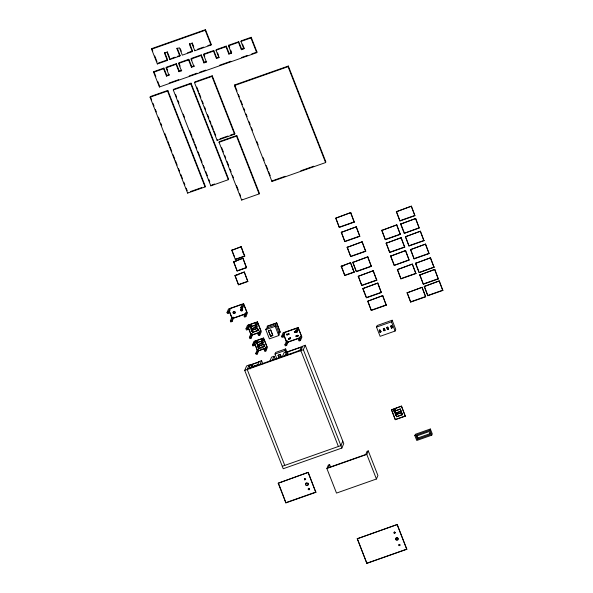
<?xml version="1.0" encoding="UTF-8"?>
<svg xmlns="http://www.w3.org/2000/svg" width="593" height="593" viewBox="0 0 593 593"><rect width="100%" height="100%" fill="white"/><g stroke="black" fill="none" stroke-linecap="round" stroke-linejoin="round"><path stroke-width="0.89" d="M399.971 545.204C399.171 542.862 397.933 546.842 399.927 545.367C398.911 546.553 398.281 543.247 400.008 544.708M250.209 327.492L249.794 325.846L251.165 325.364L251.617 326.521L250.209 327.492L249.794 325.846M251.573 330.976L251.158 329.33L252.529 328.848L252.989 330.012L251.573 330.976L251.158 329.33M251.691 367.541L251.276 365.903L252.648 365.414L253.1 366.578L251.691 367.541L251.276 365.903M256.465 343.473L256.05 341.827L257.421 341.346L257.881 342.509L256.465 343.473L256.05 341.827M257.829 346.957L257.414 345.319L258.785 344.829L259.245 345.993L257.829 346.957L257.414 345.319M394.278 411.794L393.856 410.156L395.235 409.667L395.687 410.83L394.278 411.794L393.856 410.156M395.642 415.278L395.227 413.64L396.598 413.151L397.051 414.314L395.642 415.278L395.227 413.64M242.908 252.907L242.908 252.625M352.828 269.37L352.776 269.007M234.68 261.854L235.087 261.394M251.187 327.143L251.165 325.364M252.551 330.627L252.529 328.848M257.451 343.125L257.421 341.346M252.67 367.2L252.648 365.414M258.815 346.616L258.785 344.829M395.257 411.453L395.235 409.667M396.621 414.937L396.598 413.151M304.454 478.796L304.654 479.982L305.669 479.352M395.227 532.751C393.834 535.064 393.611 530.646 395.168 532.744M244.612 263.611L244.731 263.744M167.337 60.434L164.446 53.059L164.721 52.421L167.604 59.804L167.337 60.434L157.353 63.955L151.578 49.204L151.852 48.567L205.497 29.65L211.271 44.401L211.004 45.038L194.786 50.761L191.895 43.385L192.169 42.748L193.77 46.847M168.99 75.215L166.099 67.839L166.374 67.202L176.351 63.688L176.084 64.318L178.967 71.701L181.465 70.819L178.575 63.444L178.849 62.806L188.826 59.285L188.559 59.923L191.45 67.298L193.941 66.416L191.057 59.041L191.324 58.403L201.301 54.89L201.034 55.527L203.925 62.902L206.416 62.02L203.532 54.645L203.799 54.007L213.784 50.487L213.51 51.124L216.401 58.499L218.891 57.625L216.008 50.242L216.275 49.612L226.259 46.091L225.985 46.728L228.876 54.104L231.366 53.222L228.483 45.846L228.75 45.209L238.734 41.688L238.46 42.325L241.351 49.701L243.842 48.826L240.958 41.443L241.225 40.813L251.21 37.292L256.984 52.043L256.717 52.681L159.406 86.993L153.624 72.242L153.898 71.605L163.876 68.084L166.766 75.459L166.492 76.097L168.99 75.215L169.257 74.585L166.766 75.459M157.353 63.955L157.627 63.318L167.604 59.804M150.066 97.2L150.333 96.57L167.804 90.41L205.341 186.306L205.074 186.943L187.61 193.103L150.066 97.2L167.53 91.048L167.804 90.41M166.492 76.097L163.609 68.721L163.876 68.084M179.812 56.038L176.922 48.663L177.196 48.026L180.079 55.401L179.812 56.038L169.835 59.559L170.102 58.922M159.406 86.993L159.673 86.356M192.288 51.635L189.397 44.26L189.671 43.623L192.555 51.005L192.288 51.635L182.31 55.156L179.42 47.781L176.922 48.663M178.967 71.701L179.242 71.064L176.351 63.688M173.289 89.958L173.556 89.321L191.02 83.161L228.564 179.064L228.298 179.701L210.826 185.861L173.289 89.958L190.753 83.798L191.02 83.161M181.465 70.819L181.74 70.182L179.242 71.064M194.786 50.761L195.053 50.123M211.004 45.038L205.222 30.287L205.497 29.65M191.45 67.298L191.717 66.661L188.826 59.285M193.941 66.416L194.215 65.786L191.717 66.661M194.497 82.583L194.763 81.945L212.227 75.785L234.85 133.573L234.583 134.211L217.112 140.371L194.497 82.583L211.96 76.423L212.227 75.785M203.925 62.902L204.192 62.265L201.301 54.89M206.416 62.02L206.69 61.383L204.192 62.265M216.401 58.499L216.667 57.862L213.784 50.487M218.891 57.625L219.165 56.987L216.667 57.862M228.876 54.104L229.143 53.466L226.259 46.091M231.366 53.222L231.641 52.584L230.677 50.131M241.351 49.701L241.618 49.071L238.734 41.688M243.842 48.826L244.116 48.189L242.507 44.09M256.717 52.681L250.935 37.93L251.21 37.292M187.61 193.103L187.877 192.466M234.413 85.585L234.68 84.947L288.331 66.031L325.868 161.926L325.601 162.564L271.957 181.48L234.413 85.585L288.057 66.668L288.331 66.031M217.112 140.371L217.386 139.733M219.039 142.276L219.314 141.638L236.777 135.478L259.4 193.266L259.126 193.904L241.662 200.063L219.039 142.276L236.503 136.116L236.777 135.478M210.826 185.861L211.101 185.224M241.662 200.063L241.929 199.426M231.73 250.32L241.225 246.703L244.701 256.235L235.339 259.541L231.73 250.32L241.225 246.703M233.56 261.832L243.048 258.214L246.525 267.754L237.17 271.053L233.56 261.832L243.048 258.214M235.339 259.541L235.421 259.067M236.236 261.083L235.888 261.254M271.957 181.48L272.224 180.843L285.203 176.269M234.895 275.604L244.383 271.987L247.859 281.527L238.505 284.825L234.895 275.604L244.383 271.987M237.17 271.053L233.694 261.513M237.43 274.893L237.971 274.856M238.505 284.825L235.265 275.901M227.037 312.444L228.52 308.946L243.612 303.623L247.348 313.148L245.858 316.647L244.553 317.114L244.131 316.039L245.509 312.785L246.814 312.326L243.931 304.95L242.552 308.197L241.24 308.656L240.817 307.582L242.196 304.335L229.721 308.731L228.342 311.985L228.765 313.06L227.453 313.519L227.037 312.444L228.342 311.985M228.765 313.06L230.143 309.813L229.721 308.731M231.722 317.648L233.034 317.188L233.449 318.263L232.071 321.51L230.766 321.969L230.343 320.895L231.722 317.648L229.157 311.088M232.071 321.51L231.655 320.435L233.034 317.188M242.552 308.197L242.129 307.122L243.612 303.623M245.858 316.647L245.435 315.572L246.814 312.326M245.999 328.811L247.489 325.312L257.466 321.791L261.32 331.628L259.83 335.127L258.585 335.571L258.103 334.341L259.482 331.087L260.727 330.649L257.844 323.274L256.465 326.521L255.212 326.958L254.731 325.735L256.117 322.481L248.63 325.12L247.251 328.374L247.733 329.604L246.48 330.042L245.999 328.811L247.251 328.374M247.733 329.604L249.112 326.35L248.63 325.12M250.75 334.17L251.995 333.726L252.477 334.956L251.098 338.21L249.853 338.647L249.371 337.417L250.75 334.17L248.185 327.61M251.098 338.21L250.617 336.98L251.995 333.726M252.7 329.901L257.414 328.233L258.496 330.383L252.603 332.458L252.181 330.85M256.465 326.521L255.983 325.29L257.466 321.791M258.496 330.383L257.414 328.233M252.477 344.896L253.96 341.398L263.626 337.988L267.361 347.513L265.872 351.012L264.782 351.397L264.359 350.322L265.738 347.075L266.828 346.69L263.944 339.315L262.566 342.561L261.476 342.947L261.053 341.872L262.432 338.618L254.946 341.257L253.567 344.511L253.989 345.586L252.892 345.971L252.477 344.896L253.567 344.511M253.989 345.586L255.368 342.339L254.946 341.257M259.83 335.127L259.349 333.896L260.727 330.649M338.403 446.485L300.859 350.589L302.749 346.134L305.247 345.252L343.747 443.608L341.857 448.063L283.224 468.737L244.716 370.38L246.606 365.925L249.104 365.051L250.113 367.616M262.625 341.605L263.151 342.962L257.495 344.956L257.073 343.347M249.104 365.051L247.214 369.498L284.759 465.401M265.805 329.634L266.479 328.04L275.841 324.742L279.451 333.963L278.777 335.556L269.415 338.855L265.805 329.634L275.167 326.335L275.841 324.742M267.814 328.129L267.295 326.135L276.649 322.829L280.259 332.05L278.421 332.969M257.162 350.1L258.251 349.714L258.674 350.789L257.295 354.036L256.206 354.421L255.783 353.346L257.162 350.1L254.597 343.54M257.295 354.036L256.873 352.961L258.251 349.714M258.963 348.187C272.647 341.405 257.54 352.835 258.17 346.156M262.566 342.561L262.143 341.486L263.626 337.988M268.436 330.805L270.667 336.172L272.847 335.401L270.682 329.871L272.78 335.556L270.593 336.327L268.436 330.805L270.616 330.034M264.515 346.445L263.803 344.214M257.466 365.347L259.082 361.53L261.58 360.648L262.862 363.924M280.126 332.369L276.649 322.829M265.872 351.012L265.449 349.937L266.828 346.69M259.956 364.465L261.58 360.648M269.941 360.944L271.557 357.127L274.055 356.252L275.337 359.528M281.616 336.335L283.098 332.836L298.197 327.514L301.926 337.039L300.443 340.538L299.131 341.005L298.709 339.93L300.088 336.676L301.4 336.216L298.509 328.841L297.13 332.087L295.818 332.547L295.403 331.472L296.782 328.226L284.306 332.621L282.928 335.875L283.343 336.95L282.038 337.41L281.616 336.335L282.928 335.875M272.432 360.07L274.055 356.252M276.924 358.943L275.004 354.021L275.678 352.435L285.656 348.914L286.938 352.19M283.343 336.95L284.722 333.696L284.306 332.621M335.682 218.187L350.789 212.59L354.266 222.13L339.292 227.408L335.682 218.187L350.789 212.59M287.005 334.993L286.871 334.126L287.005 334.993L288.88 334.333L288.747 333.466L288.88 334.333M281.178 356.349L278.858 357.431L278.199 355.081M281.045 356.667L280.378 354.31M286.3 341.538L287.612 341.079L288.035 342.154L286.656 345.4L285.344 345.86L284.922 344.785L286.3 341.538L283.736 334.978M288.45 338.685L290.429 337.773L290.563 338.64L288.687 339.3L288.45 338.685L290.429 337.773M286.656 345.4L286.234 344.325L287.612 341.079M288.687 339.3L288.554 338.433M282.416 356.549L284.04 352.731L286.53 351.849L284.914 355.667M285.626 352.146L284.981 350.507L285.656 348.914M294.491 332.354C293.869 330.553 294.995 333.703 296.367 331.695M339.292 227.408L336.149 218.706M286.16 355.229L287.538 351.983L301.259 347.142L299.88 350.389M297.13 332.087L296.708 331.013L298.197 327.514M286.982 355.644L288.02 353.206L287.538 351.983M297.916 335.134C298.909 336.305 295.699 337.439 296.04 335.794L296.871 335.712M341.249 232.389L356.356 226.793L359.825 236.333L344.859 241.61L341.249 232.389L356.356 226.793M300.443 340.538L300.021 339.463L301.4 336.216M344.859 241.61L341.383 232.071M341.857 448.063L303.357 349.707L305.247 345.252M347.113 247.377L362.219 241.781L365.696 251.321L350.722 256.599L347.113 247.377L362.219 241.781M341.153 266.324L350.641 262.706L354.117 272.246L344.763 275.545L341.153 266.324L350.641 262.706M342.739 265.827L343.191 265.679L342.546 266.02M343.443 265.701L343.666 265.805M350.722 256.599L347.246 247.059M344.763 275.545L343.873 272.61M352.753 262.447L367.86 256.851L371.337 266.39L356.363 271.668L352.753 262.447L367.86 256.851M352.613 269.541L352.798 268.955M356.363 271.668L352.887 262.128M358.187 276.323L373.293 270.727L376.763 280.267L361.797 285.544L358.187 276.323L373.293 270.727M381.729 230.462L396.828 224.866L400.305 234.405L385.339 239.683L381.729 230.462L396.828 224.866M361.797 285.544L358.646 276.842M278.191 483.221L308.264 472.347L315.832 492.338L285.893 502.894L278.191 483.221L308.264 472.347M362.746 288.628L377.852 283.031L381.321 292.571L366.355 297.849L362.746 288.628L377.852 283.031M396.332 211.753L411.438 206.156L414.915 215.696L399.941 220.974L396.332 211.753L411.438 206.156M385.339 239.683L381.862 230.143M386.11 243.271L401.216 237.674L404.693 247.214L389.72 252.492L386.11 243.271L401.216 237.674M399.941 220.974L396.472 211.434M367.675 301.229L382.781 295.633L386.258 305.173L371.285 310.45L367.675 301.229L382.781 295.633M400.623 224.087L415.73 218.491L419.207 228.031L404.233 233.308L400.623 224.087L415.73 218.491M389.72 252.492L386.243 242.952M390.542 256.161L405.649 250.565L409.126 260.105L394.152 265.382L390.542 256.161L405.649 250.565M285.893 502.894L282.179 492.739M371.285 310.45L368.142 301.755M404.233 233.308L418.51 228.008M405.375 236.777L420.474 231.181L423.951 240.721L408.985 245.999L405.375 236.777L420.474 231.181M394.152 265.382L408.429 260.075M304.683 478.781C306.87 480.664 302.734 478.18 305.684 478.855M397.317 269.645L412.424 264.048L415.901 273.588L400.927 278.866L397.317 269.645L412.424 264.048M308.093 483.873L308.264 483.636A1.342 1.297 23 0 1 307.7 485.111L307.382 485.252A1.342 1.297 23 0 1 305.855 484.659L305.706 484.348A1.342 1.297 23 0 1 306.003 483.08M408.985 245.999L405.508 236.459M376.511 327.106L377.185 325.513L392.151 320.235L395.761 329.456L395.086 331.05L380.12 336.327L376.511 327.106L391.476 321.829L392.151 320.235M309.183 488.321C310.754 490.159 306.707 490.085 308.671 488.298M410.497 249.66L425.604 244.064L429.08 253.604L414.107 258.882L410.497 249.66L425.604 244.064M309.02 489.84L309.398 489.01L308.538 488.617M400.927 278.866L397.777 270.163M379.92 332.199L379.335 330.034L379.92 332.199L380.854 331.865L380.632 330.627M384.909 330.434L384.323 328.277L383.389 328.604L383.975 330.768L384.909 330.434L384.687 329.197M414.107 258.882L410.964 250.179M329.612 464.549L328.263 467.729L365.688 454.535L367.037 451.355L368.283 450.917L377.911 475.504L376.429 479.003L336.505 493.079L326.876 468.492L328.366 464.994L329.612 464.549L330.605 467.084M387.407 329.56L388.474 328.907L387.407 329.56L386.821 327.395L387.755 327.069L388.118 327.988M388.341 329.226L387.755 327.069M415.456 263.381L430.562 257.785L434.032 267.324L419.066 272.602L415.456 263.381L430.562 257.785M391.462 328.129L390.876 325.965L391.462 328.129L392.529 327.484L391.81 325.639M342.784 441.155L340.893 445.602L282.261 466.283M407.065 292.868L422.172 287.271L425.648 296.811L410.675 302.089L407.065 292.868L422.172 287.271M419.066 272.602L434.172 267.006M419.725 275.011L434.832 269.415L438.309 278.955L423.335 284.232L419.725 275.011L434.832 269.415M410.675 302.089L407.206 292.549M423.335 284.232L419.859 274.692M424.217 286.508L439.324 280.912L442.801 290.451L427.827 295.729L424.217 286.508L439.324 280.912M427.827 295.729L424.351 286.189M376.429 479.003L366.8 454.416L368.283 450.917M391.447 409.867L401.535 406.101L405.278 416.182L395.301 419.703L391.447 409.867L401.535 406.101M396.191 410.438L400.119 409.051L401.202 411.201L395.309 413.277L394.619 410.993M395.301 419.703L391.558 409.615M396.769 414.203L401.483 412.543L402.565 414.685L396.673 416.76L395.983 414.477M402.565 414.685L401.483 412.543M357.245 538.763L397.228 524.523L406.791 549.274L366.867 563.35L357.245 538.763L397.228 524.523M414.833 435.558L415.374 434.284L430.348 429.006L432.275 433.928L431.734 435.195L416.76 440.473L414.833 435.558L429.806 430.281L430.348 429.006M417.331 439.22L416.13 436.151L429.228 431.534L430.436 434.602L417.331 439.22L417.872 437.953L416.975 435.647M366.867 563.35L357.312 538.6M394.256 532.18C396.806 532.017 392.974 534.501 394.33 532.017M250.639 327.67L251.165 327.469L250.661 327.692M258.111 346.757L258.333 346.623M258.778 346.972L258.259 347.157L258.793 346.942M352.753 269.467L352.85 269.052M308.516 488.373L308.286 489.129L309.153 489.529M252.329 330.627L251.869 330.79L252.21 330.59M252.448 367.2L252.025 367.363M396.228 415.026L396.213 414.915M151.578 49.204L205.222 30.287M164.446 53.059L166.944 52.177L169.835 59.559M189.397 44.26L191.895 43.385M170.932 58.625L175.091 57.158M177.589 56.283L180.079 55.401M187.566 52.762L191.724 51.294M197.617 49.219L203.592 47.114M207.854 45.609L211.271 44.401M153.624 72.242L163.609 68.721M166.099 67.839L176.084 64.318M178.575 63.444L188.559 59.923M191.057 59.041L201.034 55.527M203.532 54.645L213.51 51.124M216.008 50.242L225.985 46.728M228.483 45.846L238.46 42.325M240.958 41.443L250.935 37.93M229.143 53.466L231.641 52.584M241.618 49.071L244.116 48.189M169.227 82.99L178.789 79.618M189.211 75.941L197.032 73.184M199.641 72.264L205.719 70.122M219.625 65.215L230.922 61.235M241.344 57.558L247.429 55.416M251.773 53.881L256.984 52.043M220.003 138.806L227.868 136.034M230.484 135.115L234.85 133.573M190.494 191.546L201.85 187.536M211.975 184.912L214.592 183.993M300.777 170.777L313.756 166.203M235.48 259.223L244.835 255.924M339.433 227.089L354.399 221.812M238.297 270.386L245.821 267.732M400.082 220.655L414.218 215.674M344.993 241.292L359.128 236.31M239.631 284.158L247.155 281.497M386.302 239.075L400.438 234.087M350.856 256.28L365.829 251.002M389.853 252.173L404.826 246.896M409.118 245.68L424.084 240.402M240.817 307.582L242.129 307.122M344.896 275.226L354.251 271.928M357.327 271.06L371.47 266.072M233.086 318.174L244.827 314.038M233.449 318.263L245.094 314.157M230.343 320.895L231.655 320.435M244.131 316.039L245.435 315.572M414.24 258.563L428.383 253.574M361.93 285.226L376.903 279.948M249.905 326.713L250.891 326.372M252.121 326.135L254.479 325.305M250.246 327.01L251.239 328.974L257.132 326.891L256.599 325.542M251.617 326.521L255.553 325.142M254.731 325.735L255.983 325.29M251.269 330.205L252.255 329.856M251.61 330.494L252.603 332.458M252.989 330.012L257.703 328.344M401.891 278.258L416.034 273.269M267.154 326.446L276.516 323.148M252.707 332.206L258.207 330.271M251.336 335.149L258.822 332.51M252.477 334.956L259.134 332.614M249.371 337.417L250.617 336.98M258.103 334.341L259.349 333.896M367.319 297.241L381.462 292.253M256.161 342.702L257.147 342.354M256.806 342.672L260.846 341.249M423.469 283.914L438.442 278.636M257.881 342.509L261.609 341.19M261.053 341.872L262.143 341.486M257.599 344.703L263.255 342.71M286.767 334.378L288.635 333.718M294.254 331.739L296.122 331.079M295.403 331.472L296.708 331.013M287.116 334.741L288.984 334.081M294.595 332.102L295.848 331.665M257.525 346.186L258.511 345.838M258.978 345.875L263.826 344.162L264.604 346.245M257.866 346.475L258.859 348.439M259.245 345.993L263.722 344.414M288.798 339.048L290.666 338.388M296.285 336.409L298.153 335.749M371.418 310.132L386.391 304.854M258.496 350.641L264.945 348.365M258.674 350.789L266.161 348.15M255.783 353.346L256.873 352.961M264.359 350.322L265.449 349.937M287.672 342.065L299.413 337.928M288.035 342.154L299.68 338.047M284.922 344.785L286.234 344.325M298.709 339.93L300.021 339.463M427.961 295.41L442.934 290.133M410.816 301.77L424.951 296.789M275.004 354.021L284.981 350.507M258.948 361.849L248.971 365.37L249.935 367.823M286.397 352.168L302.615 346.453M258.844 362.101L248.86 365.614L250.142 368.898M278.065 355.4L280.244 354.629M251.388 366.77L252.366 366.422M254.39 365.911L256.747 365.08M253.1 366.578L257.822 364.917M247.481 368.868L301.133 349.952M244.716 370.38L303.357 349.707M379.201 330.353L380.135 330.027L380.854 331.865M384.19 328.596L383.256 328.922L383.975 330.768M386.688 327.714L387.622 327.38M390.743 326.283L391.676 325.957L392.396 327.796M380.054 331.88L380.995 331.546M384.108 330.449L385.05 330.123M391.595 327.81L392.529 327.484M393.974 411.023L394.953 410.675M394.315 411.312L395.309 413.277M395.687 410.83L400.401 409.17M395.412 413.024L401.202 411.201M395.338 414.507L396.317 414.159M395.679 414.796L396.673 416.76M397.051 414.314L401.772 412.654M396.776 416.516L402.276 414.574M395.405 419.451L405.382 415.93M326.876 468.492L366.8 454.416M417.872 437.953L430.103 433.639M286.879 502.278L315.965 492.02M366.934 563.194L406.857 549.111M257.132 326.891L251.343 328.722L250.817 327.366M411.305 206.475L414.915 215.696M415.597 218.81L419.207 228.031M425.47 244.383L429.08 253.604M420.341 231.5L423.951 240.721M430.422 258.103L434.032 267.324M434.699 269.733L438.309 278.955M439.191 281.23L442.801 290.451M400.757 223.769L404.041 232.152M415.589 263.062L418.873 271.446M422.038 287.59L425.648 296.811M412.291 264.367L415.901 273.588M396.695 225.184L400.305 234.405M401.083 237.993L404.693 247.214M405.516 250.883L409.126 260.105M390.676 255.842L393.96 264.226M350.656 212.909L354.266 222.13M356.215 227.112L359.825 236.333M362.086 242.1L365.696 251.321M367.727 257.169L371.337 266.39M373.16 271.045L376.763 280.267M377.711 283.35L381.321 292.571M382.648 295.951L386.258 305.173M391.476 321.829L395.086 331.05M288.057 66.668L325.601 162.564M429.806 430.281L431.734 435.195M386.821 327.395L387.54 329.241M380.083 330.205L380.728 331.843M362.879 288.309L366.163 296.693M350.507 263.025L354.117 272.246M401.431 406.346L405.278 416.182M401.461 412.587L402.254 414.626M341.286 266.005L343.54 271.757M228.75 45.209L229.713 47.67M234.68 84.947L237.03 90.937M238.371 94.361L239.372 96.933M240.714 100.358L242.389 104.642M243.73 108.067L244.739 110.632M246.08 114.056L247.088 116.628M249.097 121.765L250.105 124.33M251.439 127.754L252.448 130.327M256.806 141.46L258.148 144.885M263.173 157.723L264.181 160.295M266.19 165.432L267.866 169.717M268.54 171.429L270.215 175.706M217.557 52.888L218.52 55.349M397.162 524.686L406.791 549.274M236.503 136.116L259.126 193.904M204.118 54.83L204.763 56.468M211.96 76.423L234.583 134.211M191.324 58.403L191.969 60.049M298.049 336.001L297.805 335.386L295.937 336.046L296.174 336.661M221.671 147.679L223.361 151.986M224.71 155.44L225.725 158.027M227.075 161.474L228.765 165.788M230.114 169.235L231.129 171.829M232.478 175.276L233.494 177.863M236.533 185.624L238.216 189.938M239.572 193.385L240.58 195.972M300.043 350.367L300.28 350.982M196.787 87.119L198.477 91.433M199.152 93.16L200.842 97.474M202.191 100.921L203.206 103.508M204.555 106.955L205.571 109.549M207.594 114.723L208.944 118.17M209.959 120.757L210.967 123.344M211.649 125.071L213.332 129.385M214.006 131.105L215.696 135.419M180.331 48.782L181.295 51.243M298.168 351.026L298.412 351.642M290.318 338.025L290.563 338.64M190.753 83.798L228.298 179.701M179.168 63.621L180.131 66.082M284.655 336.802L286.827 342.361M290.681 353.673L290.926 354.28M275.167 326.335L278.777 335.556M167.211 51.547L169.457 57.284M241.092 247.014L244.701 256.235M242.915 258.533L246.525 267.754M166.692 68.025L167.656 70.485M175.565 94.457L176.573 97.03M177.915 100.454L178.923 103.019M183.274 114.152L184.616 117.577M189.649 130.423L191.991 136.412M192.666 138.125L194.341 142.409M195.008 144.121L196.683 148.406M198.025 151.83L199.7 156.107M200.375 157.82L202.05 162.104M203.392 165.529L204.392 168.093M205.734 171.525L207.409 175.802M208.751 179.227L209.759 181.799M244.249 272.306L247.859 281.527M231.87 250.001L232.108 250.617M232.441 251.469L234.457 256.606M151.852 48.567L152.816 51.028M154.736 55.942L156.982 61.679M167.53 91.048L205.074 186.943M257.392 328.285L258.192 330.316M153.898 71.605L155.826 76.519M157.745 81.441L159.354 85.54M308.13 472.665L315.832 492.338M256.702 342.924L257.495 344.956M254.894 343.777L257.688 350.923M248.771 328.589L251.017 334.326M150.674 97.422L151.675 99.995M153.016 103.419L154.024 105.984M155.366 109.408L156.367 111.981M158.383 117.117L159.717 120.542M160.725 123.114L161.733 125.679M164.75 133.388L167.093 139.377M167.767 141.09L169.442 145.374M170.109 147.086L171.785 151.363M173.126 154.795L174.802 159.072M175.476 160.785L177.151 165.069M178.493 168.494L179.501 171.058M180.835 174.483L182.511 178.767M183.852 182.192L184.86 184.764M186.202 188.189L187.21 190.753M229.454 311.325L232.248 318.471M278.643 483.725L281.853 491.923M242.485 309.168A1.008 0.971 23 0 1 241.87 310.695A1.008 0.971 23 0 1 240.699 309.472A1.008 0.971 23 0 1 242.307 308.983M235.11 312.785A1.008 0.971 23 0 1 233.56 313.111A1.008 0.971 23 0 1 233.598 311.562M234.821 311.621A1.008 0.971 23 0 1 235.124 312.037M307.893 483.058A1.342 1.297 23 0 1 308.115 483.325M400.119 409.051L400.89 411.134L400.119 409.051M250.505 327.262L251.017 327.084L250.535 327.24M252.018 331.139L252.529 330.953L252.055 331.109M256.762 343.251L257.273 343.08L256.762 343.251M256.91 343.636L257.421 343.458L256.91 343.636M394.575 411.572L395.086 411.386L394.575 411.572M394.723 411.957L395.235 411.794L394.76 411.935M396.087 415.441L396.598 415.263L396.087 415.441M306.455 483.058L306.136 483.191A1.342 1.297 23 0 0 305.573 484.666L305.721 484.978A1.342 1.297 23 0 0 307.248 485.563L307.567 485.43A1.342 1.297 23 0 0 308.13 483.955L307.982 483.643A1.342 1.297 23 0 0 306.455 483.058M396.509 537.688L396.191 537.821A1.342 1.297 23 0 0 395.627 539.296L395.776 539.608A1.342 1.297 23 0 0 397.303 540.201L397.621 540.06A1.342 1.297 23 0 0 398.185 538.585L398.036 538.274A1.342 1.297 23 0 0 396.509 537.688M280.311 354.473L278.132 355.244L278.925 357.275L281.112 356.504L280.311 354.473M396.22 539.148L396.146 538.941A0.86 0.83 23 0 1 397.154 537.955A0.86 0.83 23 0 1 397.666 539.289A0.86 0.83 23 0 1 396.22 539.148M396.154 539.311L396.08 539.104A0.86 0.83 23 0 1 397.088 538.118A0.86 0.83 23 0 1 397.599 539.452A0.86 0.83 23 0 1 396.154 539.311M240.758 310.539A1.008 0.971 23 0 0 242.485 310.398A1.008 0.971 23 0 0 241.462 309.005A1.008 0.971 23 0 0 240.758 310.539M233.271 313.178A1.008 0.971 23 0 0 234.998 313.037A1.008 0.971 23 0 0 233.976 311.644A1.008 0.971 23 0 0 233.271 313.178"/></g></svg>
